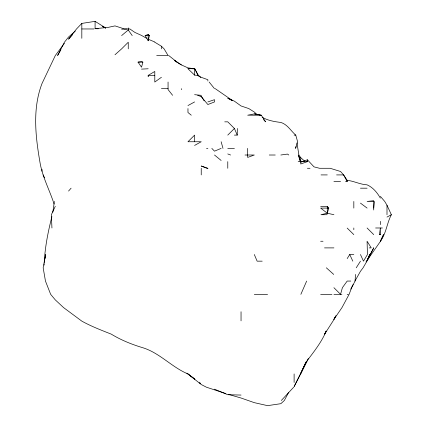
<?xml version="1.0" encoding="UTF-8"?>
<svg xmlns="http://www.w3.org/2000/svg" width="427" height="427" viewBox="0 0 427 427"><rect width="100%" height="100%" fill="white"/><g stroke="black" fill="none" stroke-linecap="round" stroke-linejoin="round"><path stroke-width="0.64" d="M234.407 135.108L237.231 135.108L237.332 128.474M44.114 265.14L44.178 263.811M44.243 262.488C45.027 246.998 48.08 231.626 51.907 216.617M355.499 274.428L355.077 281.062L351.634 287.697L349.121 294.331L341.968 307.6L333.919 319.407L335.163 317.047M373.726 208.082L374.41 201.448M45.177 258.314L45.652 254.524L43.164 267.793L45.459 281.062L50.658 294.331L55.28 299.871L63.58 307.6L81.819 321.131C91.239 326.351 101.268 330.188 111.255 334.138C120.766 339.913 131.11 344.162 141.743 347.407C159.282 352.387 171.414 367.028 187.923 373.94L194.867 379.181L186.866 373.134M379.459 234.62L380.361 227.986L380.361 234.62L379.459 234.62L380.361 234.3M52.815 212.192L54.394 201.448M295.922 146.568L295.612 148.377L297.608 141.743L295.762 135.108C290.771 130.87 287.595 124.529 280.849 122.437C274.385 121.69 267.916 120.526 262.151 117.286M148.164 40.768L149.402 35.59L148.164 34.443L145.137 35.59L148.164 40.768L148.164 34.443M142.869 62.128L141.529 67.194L138.028 62.128L141.529 61.643L142.869 62.128L138.028 62.128M327.151 214.717L320.949 214.717L327.285 213.206L328.779 208.082L327.285 206.374L320.65 206.471M367.092 260.737L373.726 247.89L367.092 260.737L369.718 254.524L366.953 261.159L363.094 267.793L360.457 271.294L354.96 281.062M300.864 294.331L306.661 281.062M326.212 331.122C321.648 341.867 314.405 351.138 307.387 360.356L294.112 386.574L308.315 358.563M326.014 331.122L324.632 334.138L333.119 320.869L335.99 315.537M306.084 361.882L300.528 373.94L305.807 362.486M55.28 206.316L51.363 214.717L51.939 227.986M380.361 196.345L384.732 201.448L386.995 205.238L391.356 214.717C386.835 223.241 386.312 233.313 380.361 241.255L383.553 234.62L380.516 241.255L366.019 261.954M350.78 289.138L353.14 284.521M288.636 392.402L284.339 400.478L280.849 403.686L267.58 405.65L254.311 402.656L241.041 398.017L228.402 394.361M148.772 75.398L148.164 76.54L148.164 75.398L154.793 71.448L154.793 82.032L161.427 77.282M60.912 49.729L57.608 55.494L64.424 42.225L68.55 37.037L75.291 31.086M347.188 258.602L349.718 254.524L353.823 254.524M368.8 256.734L370.188 254.524M356.235 267.793L360.457 261.159M64.418 43.287L55.334 55.494L42.011 83.521C32.425 108.517 35.436 135.898 39.86 161.646C42.161 176.511 49.532 189.85 54.085 204.01M68.55 191.061L71.101 188.184M72.473 34.795L68.55 39.172L76.518 28.961L81.819 23.416L95.088 21.35L105.602 27.92M281.318 400.478L293.675 387.209M227.772 135.108L234.407 128.474L227.772 121.839L224.741 121.839M114.991 54.747L121.626 48.859L128.255 42.225L128.255 48.859M121.626 35.59L128.255 29.997L128.255 27.926M194.6 145.426L201.234 141.743L187.965 141.743L194.6 135.108L194.6 141.743M187.965 105.56L194.6 101.936M386.995 217.071L391.356 214.717M345.55 181.55L347.188 181.55L347.188 180.317L343.602 174.915L340.554 171.489L330.156 168.281L319.54 168.281L314.021 166.866L307.387 159.783L300.752 162.217M221.138 148.377L214.503 151.174L211.829 148.377M307.387 159.783L307.387 161.646L300.752 163.984L300.752 157.686L298.911 155.012L296.941 142.949M207.869 101.936L214.503 99.683L214.503 101.936L207.869 104.54L201.234 96.63L200.92 95.301L194.6 94.671M261.303 115.205L254.311 113.902L247.676 115.205L261.303 115.205L265.61 121.839L263.491 119.523M280.849 155.012L287.483 154.078L288.801 155.012M95.088 21.35L95.088 28.7L108.357 27.339L114.991 25.898L124.449 28.961L126.99 28.961M141.529 69.121L148.164 68.763M121.626 29.196L129.872 28.961L134.889 32.42L141.529 35.436L146.424 38.206M192.609 68.752L193.938 68.752L187.965 68.672L194.6 68.517L194.6 75.136L197.941 75.398L201.234 77.324L207.869 79.705L207.869 81.018M81.819 28.961L93.988 28.961M145.137 35.59L149.402 35.59M156.693 55.494L168.062 55.494L164.091 48.859L161.427 46.233L154.793 42.225M148.164 75.398L154.793 75.398M161.427 88.667L168.062 88.667M294.112 135.108L295.762 135.108M206.545 148.377L207.869 148.377M227.772 148.377L234.407 148.377M245.018 155.012L254.311 155.012L247.676 157.43L247.676 148.377M269.256 155.012L275.255 155.012M298.174 161.646L300.122 161.646L298.446 155.012L300.752 161.646L307.387 161.646M207.613 168.281L207.869 168.665L201.234 166.012L207.869 168.281M307.387 168.281L310.007 168.281M321.024 174.915L327.285 174.915M336.588 174.915L343.602 174.915L347.188 181.55M333.919 181.55L340.554 181.55M360.457 188.184L367.092 188.184M373.726 201.448L367.092 201.448L373.726 200.701L373.726 209.988M328.779 208.082L320.65 208.082L327.285 213.206L333.919 214.717M375.611 227.986L382.421 227.986M320.65 241.255L323.009 241.255M324.52 247.89L333.919 247.89M369.248 247.89L371.234 247.89L367.092 241.255L367.439 254.524L363.473 261.159L360.457 254.524M262.183 261.159L257.129 261.159L254.311 254.524M350.813 281.062L347.188 281.062L342.39 287.697L340.554 294.331L333.919 287.697M254.311 294.331L267.58 294.331M320.65 294.331L331.939 294.331M333.919 294.331L341.899 294.331M347.188 294.331L348.267 294.331M95.088 28.7L98.29 28.769M241.041 395.071L227.772 394.713L214.503 389.184M193.997 68.672L187.965 67.882L181.331 64.883L174.696 60.629L181.331 64.883M254.311 113.902L260.342 115.087M347.188 180.317C354.026 181.075 360.185 184.491 367.092 184.838C373.022 187.464 377.244 192.604 380.361 198.128M225.878 393.593L206.444 387.209L201.234 384.513L187.965 373.977M197.648 95.301L201.234 96.63M227.772 153.939L230.58 155.012M148.164 39.188L154.793 41.985M102.677 26.522L105.597 28.043M102.624 26.522L105.522 28.043M232.197 100.655L227.772 98.215L234.407 101.178L241.041 105.96L248.786 108.57L254.311 112.039L257.337 114.81M215.24 88.667L232.368 100.489M326.329 267.793L333.722 274.428M177.056 62.128L168.697 55.494M360.457 203.119L367.092 208.082M198.881 76.15L197.941 75.398L194.883 68.763M191.269 115.205L187.965 112.504L187.965 108.57M214.503 155.012L221.138 160.467M300.752 157.686L304.718 161.203M200.77 77.586L198.459 75.398L194.942 69.318M187.965 68.763L194.6 75.136M347.188 228.077L353.823 234.62M367.092 227.986L373.726 234.62M209.15 82.032L214.503 88.667M172.604 95.301L168.062 89.563L168.062 82.032M128.255 29.997L132.21 35.59M201.234 95.952L204.122 100.847M43.1 174.915L44.547 177.797M349.718 254.524L352.825 261.159M234.407 128.474L237.231 135.108M221.138 141.743L222.99 148.377M386.995 205.238L386.995 214.717M380.361 221.351L380.361 224.602M353.823 201.448L353.823 208.082M353.823 227.986L353.823 229.71M327.285 206.374L327.285 213.206M294.112 373.94L294.112 382.416M241.041 311.737L241.041 320.869M227.772 161.646L227.772 168.281M201.234 168.281L201.234 174.915M181.331 88.667L181.331 89.713M161.427 46.233L161.427 48.859M81.819 23.416L81.819 38.313M42.011 169.338L42.011 171.259M200.706 383.595L199.644 382.795L200.706 383.595"/></g></svg>
